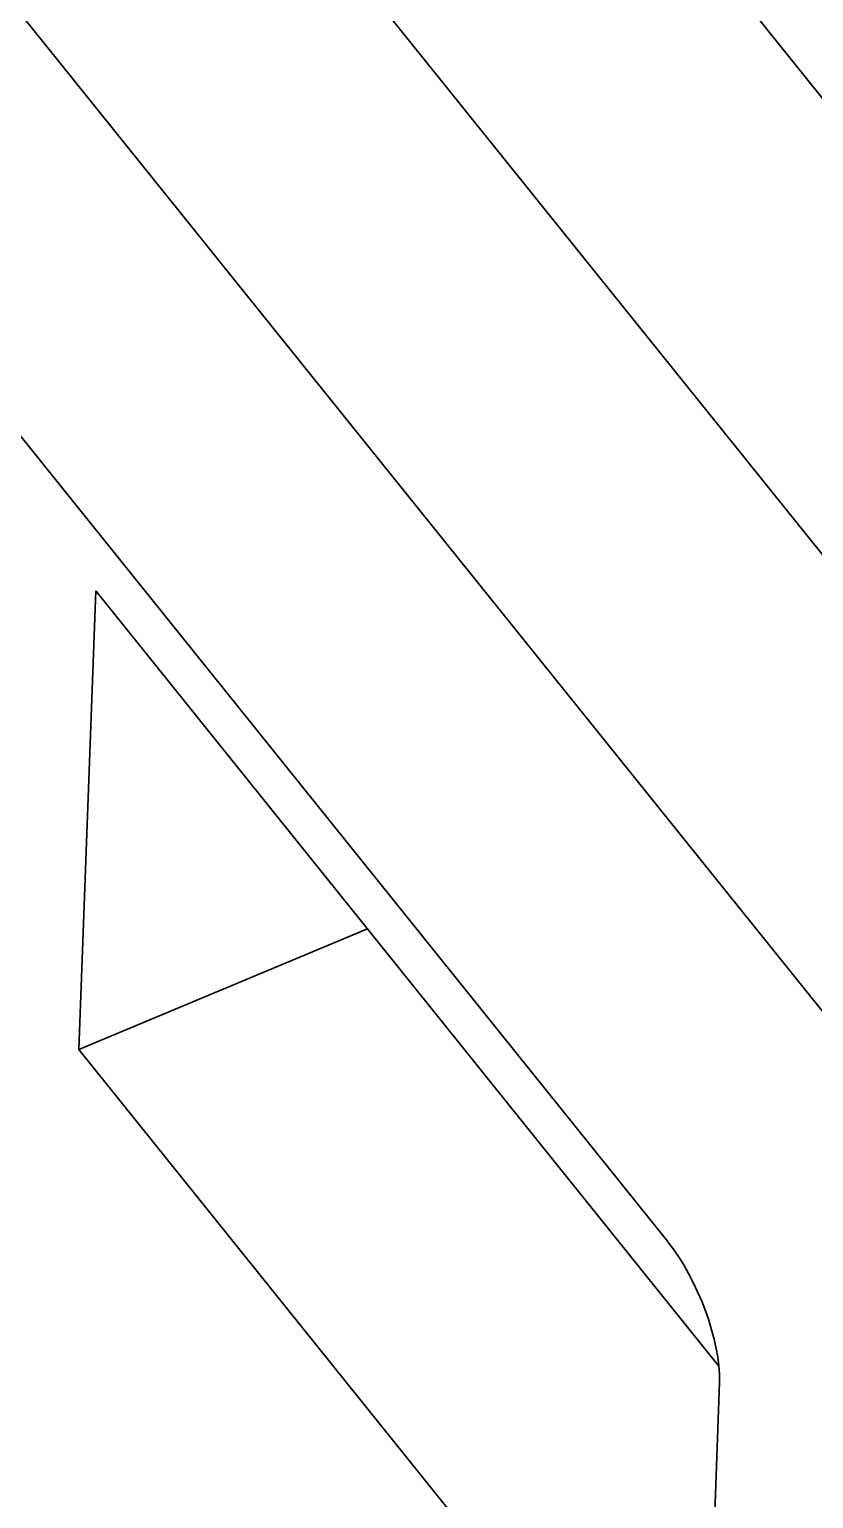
# Model space of a CAD drawing. Extents: x 23 to 417, y 3 to 294.
# Drawn here: x 283.438 to 284.91, y 63.646 to 66.401 of the extents above; entities that cross this region are included whole.
import ezdxf

# ---------------------------------------------------------------- set-up
doc = ezdxf.new("R2010")
doc.units = 0
doc.layers.get('0').update_dxf_attribs({"lineweight": 13})

# ---------------------------------------------------------------- blocks, each defined once
blk = doc.blocks.new('BLOCK4687')
at = {"color": 7, "lineweight": 35}
for p, q in [((36.759, -76.711), (-39.552, 18.162)), ((-42.128, 17.084), (36.609, -80.805)), ((-44.92, 16.273), (36.459, -84.9)), ((-33.031, -2.469), (24.293, -73.735))]:
    blk.add_line(p, q, dxfattribs=at)
at = {"color": 7, "lineweight": 35, "ltscale": 0.107583}
blk.add_line((18.77, -71.938), (18.928, -67.637), dxfattribs=at)
at = {"color": 7, "lineweight": 35, "ltscale": 0.233214}
blk.add_line((24.774, -74.906), (18.928, -67.637), dxfattribs=at)
at = {"color": 7, "lineweight": 35, "ltscale": 0.073329}
blk.add_line((18.77, -71.938), (21.476, -70.805), dxfattribs=at)
at = {"color": 7, "lineweight": 35, "ltscale": 0.233621}
blk.add_line((24.627, -79.219), (18.77, -71.938), dxfattribs=at)
at = {"color": 7, "lineweight": 35, "ltscale": 0.358603}
blk.add_line((24.78, -75.054), (24.255, -89.389), dxfattribs=at)
at = {"color": 7, "lineweight": 35}
blk.add_ellipse((24.268, -74.418), major_axis=(-0.386, 0.922), ratio=0.365278, start_param=3.810389, end_param=5.381185, dxfattribs=at)

msp = doc.modelspace()

# ---------------------------------------------------------------- block references
at = {"lineweight": 0, "xscale": 0.2, "yscale": 0.2, "zscale": 0.2}
msp.add_blockref('BLOCK4687', (279.777, 78.8757), dxfattribs=at)

doc.saveas('drawing.dxf')
